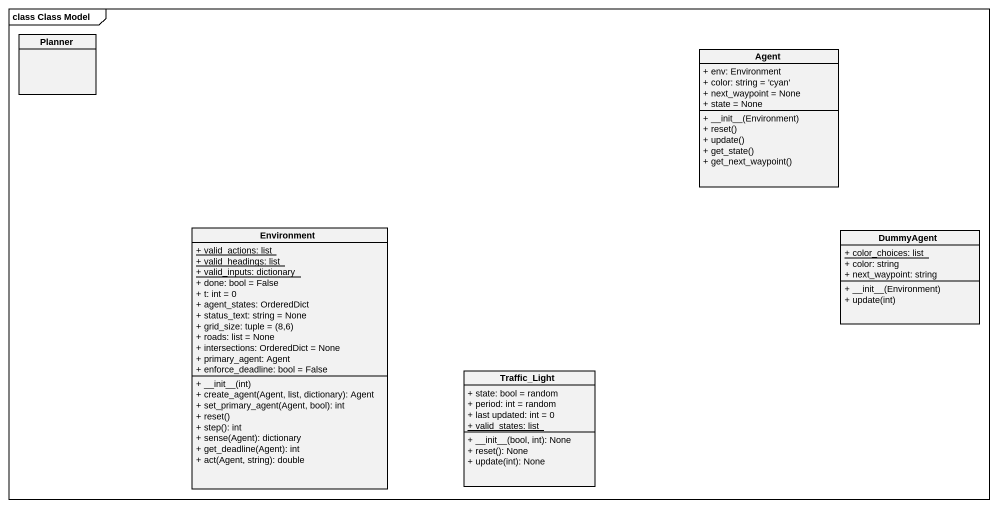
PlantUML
@startuml
mainframe class Class Model
hide circle
hide empty members
skinparam classAttributeIconSize 0
class Planner
class "Agent" as Agent_ {
  + env: Environment
  + color: string = 'cyan'
  + next_waypoint = None
  + state = None
  + ~__init~__(Environment)
  + reset()
  + update()
  + get_state()
  + get_next_waypoint()
}
class Environment {
  {static} + valid_actions: list
  {static} + valid_headings: list
  {static} + valid_inputs: dictionary
  + done: bool = False
  + t: int = 0
  + agent_states: OrderedDict
  + status_text: string = None
  {field} + grid_size: tuple = (8,6)
  + roads: list = None
  + intersections: OrderedDict = None
  + primary_agent: Agent
  + enforce_deadline: bool = False
  + ~__init~__(int)
  + create_agent(Agent, list, dictionary): Agent
  + set_primary_agent(Agent, bool): int
  + reset()
  + step(): int
  + sense(Agent): dictionary
  + get_deadline(Agent): int
  + act(Agent, string): double
}
class DummyAgent {
  {static} + color_choices: list
  + color: string
  + next_waypoint: string
  + ~__init~__(Environment)
  + update(int)
}
class Traffic_Light {
  + state: bool = random
  + period: int = random
  + last updated: int = 0
  {static} + valid_states: list
  + ~__init~__(bool, int): None
  + reset(): None
  + update(int): None
}
@enduml
